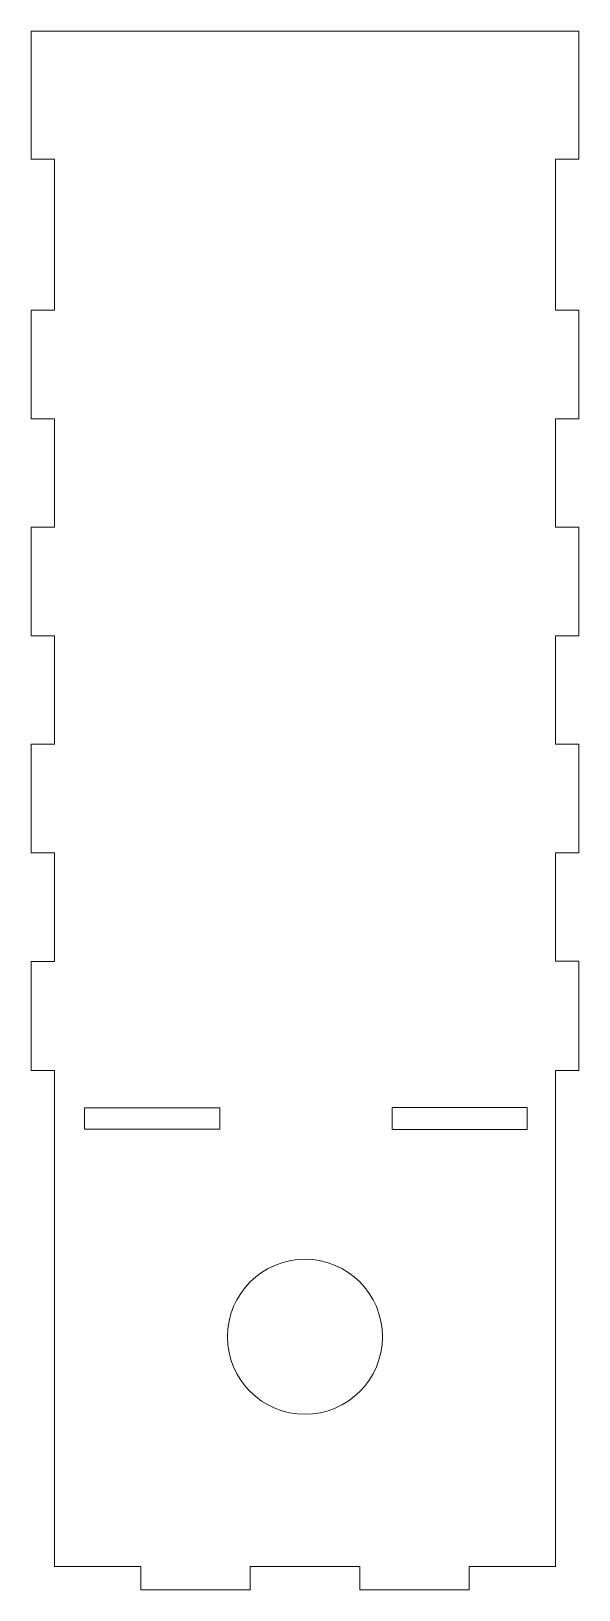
# Model space of a CAD drawing. Header units: inches. Extents: x 1145 to 1251, y -830 to -528.
import ezdxf

# ---------------------------------------------------------------- set-up
doc = ezdxf.new("R2010")
doc.units = ezdxf.units.IN
doc.header["$MEASUREMENT"] = 0
doc.layers.add('Laser Cut', color=7, linetype='Continuous')

msp = doc.modelspace()

# ---------------------------------------------------------------- linework, layer by layer
at = {"layer": 'Laser Cut', "lineweight": 0}
for points in [[(1149.55, -552.58), (1145.05, -552.58), (1145.05, -527.83), (1166.25, -527.83)], [(1229.85, -527.83), (1251.05, -527.83), (1251.05, -552.58), (1246.55, -552.58)], [(1149.55, -552.58), (1149.55, -581.83)], [(1246.55, -552.58), (1246.55, -581.83)], [(1149.55, -707.83), (1149.55, -686.83), (1145.05, -686.83), (1145.05, -665.83), (1149.55, -665.83), (1149.55, -644.83), (1145.05, -644.83), (1145.05, -623.83), (1149.55, -623.83), (1149.55, -602.83), (1145.05, -602.83), (1145.05, -581.83), (1149.55, -581.83)], [(1246.55, -581.83), (1251.05, -581.83), (1251.05, -602.83), (1246.55, -602.83), (1246.55, -623.83), (1251.05, -623.83), (1251.05, -644.83), (1246.55, -644.83), (1246.55, -665.83), (1251.05, -665.83), (1251.05, -686.83), (1246.55, -686.83), (1246.55, -707.83), (1251.05, -707.83)], [(1145.05, -707.83), (1145.05, -707.83)], [(1145.05, -707.83), (1145.05, -707.83)], [(1149.55, -707.91), (1145.05, -707.91), (1145.05, -729), (1149.55, -729)], [(1246.55, -707.91), (1246.55, -707.91)], [(1246.55, -729), (1251.05, -729), (1251.05, -707.91)], [(1251.05, -707.83), (1251.05, -707.83)], [(1149.55, -729), (1149.55, -825.07)], [(1246.55, -729), (1246.55, -729)], [(1246.55, -729), (1246.55, -825.07)], [(1155.35, -740.35), (1181.56, -740.35), (1181.56, -736.23), (1155.35, -736.23), (1155.35, -740.35)], [(1241.07, -740.41), (1214.9, -740.41), (1214.9, -736.17), (1241.07, -736.17), (1241.07, -740.41)], [(1196.5, -825), (1187.45, -825), (1187.45, -829.5), (1166.25, -829.5), (1166.25, -825), (1149.55, -825)], [(1149.55, -825.07), (1149.55, -825.07)], [(1149.55, -825.07), (1149.55, -825.07)], [(1196.5, -825), (1199.6, -825)], [(1246.56, -825), (1229.85, -825), (1229.85, -829.5), (1208.65, -829.5), (1208.65, -825), (1199.6, -825)], [(1246.55, -825.07), (1246.55, -825.07)], [(1246.55, -825.07), (1246.55, -825.07)]]:
    msp.add_lwpolyline(points, dxfattribs=at)
for points, knots in [([(1229.85, -527.83), (1229.85, -527.83), (1215.62, -527.83), (1198.05, -527.83), (1180.49, -527.83), (1166.25, -527.83), (1166.25, -527.83)], [0, 0, 0, 0, 1, 1, 1, 2, 2, 2, 2]), ([(1213.05, -780.52), (1213.05, -788.81), (1206.34, -795.52), (1198.05, -795.52), (1189.77, -795.52), (1183.05, -788.81), (1183.05, -780.52), (1183.05, -772.24), (1189.77, -765.52), (1198.05, -765.52), (1206.34, -765.52), (1213.05, -772.24), (1213.05, -780.52)], [0, 0, 0, 0, 1, 1, 1, 2, 2, 2, 3, 3, 3, 4, 4, 4, 4])]:
    msp.add_open_spline(points, degree=3, knots=knots, dxfattribs=at)

doc.saveas('drawing.dxf')
